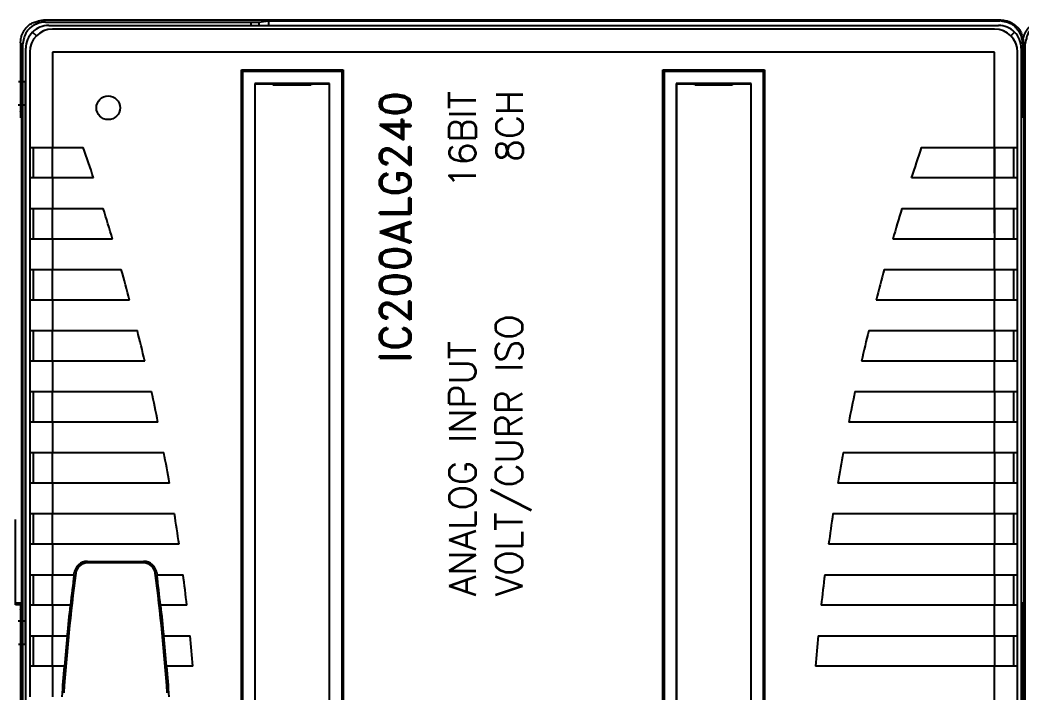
# Model space of a CAD drawing. Header units: inches. Extents: x -4 to 280, y -9 to 35.
# Drawn here: x 39.93 to 42.557, y 15.421 to 17.185 of the extents above; entities that cross this region are included whole.
import ezdxf
from ezdxf.enums import TextEntityAlignment as Align

# ---------------------------------------------------------------- set-up
doc = ezdxf.new("R2010")
doc.units = ezdxf.units.IN
doc.header["$LTSCALE"] = 0.5
doc.header["$MEASUREMENT"] = 0
doc.set_wipeout_variables(frame=1)
for name, color, linetype in [('1', 7, 'Continuous'), ('204', 7, 'Continuous'), ('214', 7, 'Continuous'), ('cpue05', 7, 'Continuous'), ('DATABOLD', 1, 'Continuous'), ('DATAINFO', 32, 'Continuous'), ('IOBASE', 177, 'Continuous')]:
    doc.layers.add(name, color=color, linetype=linetype)
doc.styles.add('ROMAND', font='romand')
doc.styles.add('RomanS', font='romans.shx', dxfattribs={"width": 0.85})
doc.styles.get("Standard").update_dxf_attribs({"font": 'romans.shx', "width": 0.85})

# ---------------------------------------------------------------- blocks, each defined once
blk = doc.blocks.new('IC200CHS022')
at = {"layer": '204', "color": 150, "linetype": 'Continuous'}
for p, q in [((6.9359, 7.4221), (4.4259, 7.4221)), ((4.4313, 7.4167), (4.9704, 7.4167)), ((4.9904, 7.4169), (5.0159, 7.4196)), ((5.0159, 7.4196), (6.9335, 7.4196)), ((5.0159, 7.4196), (5.0159, 7.1448)), ((4.3659, 7.3621), (4.3659, 7.1826)), ((4.3713, 7.3567), (4.3713, 3.9934)), ((4.3659, 7.1826), (4.3684, 7.1776)), ((4.3666, 7.1813), (4.3659, 7.1813)), ((4.3684, 7.1776), (4.3684, 5.8816)), ((5.7338, 7.1831), (6.0641, 7.1831)), ((5.0159, 6.862), (5.0159, 7.1448)), ((5.0173, 6.8634), (5.0173, 7.1237)), ((5.0173, 7.1237), (5.5015, 7.1237)), ((5.5015, 7.1237), (5.5015, 4.6161)), ((5.6939, 7.1028), (5.6939, 7.1433)), ((6.1039, 7.1433), (6.1039, 7.1028)), ((6.1173, 7.1098), (6.1173, 7.1237)), ((6.1173, 7.1237), (6.5985, 7.1237)), ((6.5985, 7.1237), (6.5985, 3.3455)), ((5.6809, 5.1404), (5.6809, 7.1028)), ((5.6809, 7.1028), (5.6939, 7.1028)), ((5.6939, 7.1028), (5.7158, 7.0809)), ((6.0821, 7.0809), (6.1039, 7.1028)), ((6.1039, 7.1028), (6.1159, 7.1028)), ((5.7158, 7.0809), (5.7158, 5.1623)), ((6.0821, 5.1623), (6.0821, 7.0809)), ((5.1386, 6.9774), (5.1386, 7.0024)), ((5.1386, 7.0024), (5.1636, 7.0024)), ((5.1636, 7.0024), (5.1636, 6.9774)), ((5.2386, 6.9774), (5.2386, 7.0024)), ((5.2386, 7.0024), (5.2636, 7.0024)), ((5.2636, 7.0024), (5.2636, 6.9774)), ((5.3386, 6.9774), (5.3386, 7.0024)), ((5.3386, 7.0024), (5.3636, 7.0024)), ((5.3636, 7.0024), (5.3636, 6.9774)), ((6.2346, 6.9774), (6.2346, 7.0024)), ((6.2346, 7.0024), (6.2596, 7.0024)), ((6.2596, 7.0024), (6.2596, 6.9774)), ((6.3346, 6.9774), (6.3346, 7.0024)), ((6.3346, 7.0024), (6.3596, 7.0024)), ((6.3596, 7.0024), (6.3596, 6.9774)), ((6.4346, 6.9774), (6.4346, 7.0024)), ((6.4346, 7.0024), (6.4596, 7.0024)), ((6.4596, 7.0024), (6.4596, 6.9774)), ((5.1636, 6.9774), (5.1386, 6.9774)), ((5.2636, 6.9774), (5.2386, 6.9774)), ((5.3636, 6.9774), (5.3386, 6.9774)), ((6.2596, 6.9774), (6.2346, 6.9774)), ((6.3596, 6.9774), (6.3346, 6.9774)), ((6.4596, 6.9774), (6.4346, 6.9774)), ((5.1386, 6.8774), (5.1386, 6.9024)), ((5.1386, 6.9024), (5.1636, 6.9024)), ((5.1636, 6.9024), (5.1636, 6.8774)), ((5.2386, 6.8774), (5.2386, 6.9024)), ((5.2386, 6.9024), (5.2636, 6.9024)), ((5.2636, 6.9024), (5.2636, 6.8774)), ((5.3386, 6.8774), (5.3386, 6.9024)), ((5.3386, 6.9024), (5.3636, 6.9024)), ((5.3636, 6.9024), (5.3636, 6.8774)), ((6.2346, 6.8774), (6.2346, 6.9024)), ((6.2346, 6.9024), (6.2596, 6.9024)), ((6.2596, 6.9024), (6.2596, 6.8774)), ((6.3346, 6.8774), (6.3346, 6.9024)), ((6.3346, 6.9024), (6.3596, 6.9024)), ((6.3596, 6.9024), (6.3596, 6.8774)), ((6.4346, 6.8774), (6.4346, 6.9024)), ((6.4346, 6.9024), (6.4596, 6.9024)), ((6.4596, 6.9024), (6.4596, 6.8774)), ((4.9904, 6.8565), (5.0159, 6.862)), ((5.1636, 6.8774), (5.1386, 6.8774)), ((5.2636, 6.8774), (5.2386, 6.8774)), ((5.3636, 6.8774), (5.3386, 6.8774)), ((6.2596, 6.8774), (6.2346, 6.8774)), ((6.3596, 6.8774), (6.3346, 6.8774)), ((6.4596, 6.8774), (6.4346, 6.8774)), ((5.0159, 6.7772), (4.9904, 6.7827)), ((5.1386, 6.7774), (5.1386, 6.8024)), ((5.1386, 6.8024), (5.1636, 6.8024)), ((5.1636, 6.8024), (5.1636, 6.7774)), ((5.2386, 6.7774), (5.2386, 6.8024)), ((5.2386, 6.8024), (5.2636, 6.8024)), ((5.2636, 6.8024), (5.2636, 6.7774)), ((5.3386, 6.7774), (5.3386, 6.8024)), ((5.3386, 6.8024), (5.3636, 6.8024)), ((5.3636, 6.8024), (5.3636, 6.7774)), ((6.2346, 6.7774), (6.2346, 6.8024)), ((6.2346, 6.8024), (6.2596, 6.8024)), ((6.2596, 6.8024), (6.2596, 6.7774)), ((6.3346, 6.7774), (6.3346, 6.8024)), ((6.3346, 6.8024), (6.3596, 6.8024)), ((6.3596, 6.8024), (6.3596, 6.7774)), ((6.4346, 6.7774), (6.4346, 6.8024)), ((6.4346, 6.8024), (6.4596, 6.8024)), ((6.4596, 6.8024), (6.4596, 6.7774)), ((5.0159, 5.287), (5.0159, 6.7772)), ((5.0173, 5.2884), (5.0173, 6.7758)), ((5.1636, 6.7774), (5.1386, 6.7774)), ((5.2636, 6.7774), (5.2386, 6.7774)), ((5.3636, 6.7774), (5.3386, 6.7774)), ((6.2596, 6.7774), (6.2346, 6.7774)), ((6.3596, 6.7774), (6.3346, 6.7774)), ((6.4596, 6.7774), (6.4346, 6.7774)), ((5.1386, 6.6774), (5.1386, 6.7024)), ((5.1386, 6.7024), (5.1636, 6.7024)), ((5.1636, 6.7024), (5.1636, 6.6774)), ((5.2386, 6.6774), (5.2386, 6.7024)), ((5.2386, 6.7024), (5.2636, 6.7024)), ((5.2636, 6.7024), (5.2636, 6.6774)), ((5.3386, 6.6774), (5.3386, 6.7024)), ((5.3386, 6.7024), (5.3636, 6.7024)), ((5.3636, 6.7024), (5.3636, 6.6774)), ((6.2346, 6.6774), (6.2346, 6.7024)), ((6.2346, 6.7024), (6.2596, 6.7024)), ((6.2596, 6.7024), (6.2596, 6.6774)), ((6.3346, 6.6774), (6.3346, 6.7024)), ((6.3346, 6.7024), (6.3596, 6.7024)), ((6.3596, 6.7024), (6.3596, 6.6774)), ((6.4346, 6.6774), (6.4346, 6.7024)), ((6.4346, 6.7024), (6.4596, 6.7024)), ((6.4596, 6.7024), (6.4596, 6.6774)), ((5.1636, 6.6774), (5.1386, 6.6774)), ((5.2636, 6.6774), (5.2386, 6.6774)), ((5.3636, 6.6774), (5.3386, 6.6774)), ((6.2596, 6.6774), (6.2346, 6.6774)), ((6.3596, 6.6774), (6.3346, 6.6774)), ((6.4596, 6.6774), (6.4346, 6.6774)), ((5.1386, 6.5774), (5.1386, 6.6024)), ((5.1386, 6.6024), (5.1636, 6.6024)), ((5.1636, 6.6024), (5.1636, 6.5774)), ((5.2386, 6.5774), (5.2386, 6.6024)), ((5.2386, 6.6024), (5.2636, 6.6024)), ((5.2636, 6.6024), (5.2636, 6.5774)), ((5.3386, 6.5774), (5.3386, 6.6024)), ((5.3386, 6.6024), (5.3636, 6.6024)), ((5.3636, 6.6024), (5.3636, 6.5774)), ((6.2346, 6.5774), (6.2346, 6.6024)), ((6.2346, 6.6024), (6.2596, 6.6024)), ((6.2596, 6.6024), (6.2596, 6.5774)), ((6.3346, 6.5774), (6.3346, 6.6024)), ((6.3346, 6.6024), (6.3596, 6.6024)), ((6.3596, 6.6024), (6.3596, 6.5774)), ((6.4346, 6.5774), (6.4346, 6.6024)), ((6.4346, 6.6024), (6.4596, 6.6024)), ((6.4596, 6.6024), (6.4596, 6.5774)), ((5.1636, 6.5774), (5.1386, 6.5774)), ((5.2636, 6.5774), (5.2386, 6.5774)), ((5.3636, 6.5774), (5.3386, 6.5774)), ((6.2596, 6.5774), (6.2346, 6.5774)), ((6.3596, 6.5774), (6.3346, 6.5774)), ((6.4596, 6.5774), (6.4346, 6.5774)), ((5.1386, 6.4774), (5.1386, 6.5024)), ((5.1386, 6.5024), (5.1636, 6.5024)), ((5.1636, 6.5024), (5.1636, 6.4774)), ((5.2386, 6.4774), (5.2386, 6.5024)), ((5.2386, 6.5024), (5.2636, 6.5024)), ((5.2636, 6.5024), (5.2636, 6.4774)), ((5.3386, 6.4774), (5.3386, 6.5024)), ((5.3386, 6.5024), (5.3636, 6.5024)), ((5.3636, 6.5024), (5.3636, 6.4774)), ((6.2346, 6.4774), (6.2346, 6.5024)), ((6.2346, 6.5024), (6.2596, 6.5024)), ((6.2596, 6.5024), (6.2596, 6.4774)), ((6.3346, 6.4774), (6.3346, 6.5024)), ((6.3346, 6.5024), (6.3596, 6.5024)), ((6.3596, 6.5024), (6.3596, 6.4774)), ((6.4346, 6.4774), (6.4346, 6.5024)), ((6.4346, 6.5024), (6.4596, 6.5024)), ((6.4596, 6.5024), (6.4596, 6.4774)), ((5.1636, 6.4774), (5.1386, 6.4774)), ((5.2636, 6.4774), (5.2386, 6.4774)), ((5.3636, 6.4774), (5.3386, 6.4774)), ((6.2596, 6.4774), (6.2346, 6.4774)), ((6.3596, 6.4774), (6.3346, 6.4774)), ((6.4596, 6.4774), (6.4346, 6.4774)), ((5.1386, 6.3774), (5.1386, 6.4024)), ((5.1386, 6.4024), (5.1636, 6.4024)), ((5.1636, 6.4024), (5.1636, 6.3774)), ((5.2386, 6.3774), (5.2386, 6.4024)), ((5.2386, 6.4024), (5.2636, 6.4024)), ((5.2636, 6.4024), (5.2636, 6.3774)), ((5.3386, 6.3774), (5.3386, 6.4024)), ((5.3386, 6.4024), (5.3636, 6.4024)), ((5.3636, 6.4024), (5.3636, 6.3774)), ((6.2346, 6.3774), (6.2346, 6.4024)), ((6.2346, 6.4024), (6.2596, 6.4024)), ((6.2596, 6.4024), (6.2596, 6.3774)), ((6.3346, 6.3774), (6.3346, 6.4024)), ((6.3346, 6.4024), (6.3596, 6.4024)), ((6.3596, 6.4024), (6.3596, 6.3774)), ((6.4346, 6.3774), (6.4346, 6.4024)), ((6.4346, 6.4024), (6.4596, 6.4024)), ((6.4596, 6.4024), (6.4596, 6.3774)), ((5.1636, 6.3774), (5.1386, 6.3774)), ((5.2636, 6.3774), (5.2386, 6.3774)), ((5.3636, 6.3774), (5.3386, 6.3774)), ((6.2596, 6.3774), (6.2346, 6.3774)), ((6.3596, 6.3774), (6.3346, 6.3774)), ((6.4596, 6.3774), (6.4346, 6.3774)), ((5.1386, 6.2774), (5.1386, 6.3024)), ((5.1386, 6.3024), (5.1636, 6.3024)), ((5.1636, 6.3024), (5.1636, 6.2774)), ((5.2386, 6.2774), (5.2386, 6.3024)), ((5.2386, 6.3024), (5.2636, 6.3024)), ((5.2636, 6.3024), (5.2636, 6.2774)), ((5.3386, 6.2774), (5.3386, 6.3024)), ((5.3386, 6.3024), (5.3636, 6.3024)), ((5.3636, 6.3024), (5.3636, 6.2774)), ((6.2346, 6.2774), (6.2346, 6.3024)), ((6.2346, 6.3024), (6.2596, 6.3024)), ((6.2596, 6.3024), (6.2596, 6.2774)), ((6.3346, 6.2774), (6.3346, 6.3024)), ((6.3346, 6.3024), (6.3596, 6.3024)), ((6.3596, 6.3024), (6.3596, 6.2774)), ((6.4346, 6.2774), (6.4346, 6.3024)), ((6.4346, 6.3024), (6.4596, 6.3024)), ((6.4596, 6.3024), (6.4596, 6.2774)), ((5.1636, 6.2774), (5.1386, 6.2774)), ((5.2636, 6.2774), (5.2386, 6.2774)), ((5.3636, 6.2774), (5.3386, 6.2774)), ((6.2596, 6.2774), (6.2346, 6.2774)), ((6.3596, 6.2774), (6.3346, 6.2774)), ((6.4596, 6.2774), (6.4346, 6.2774)), ((5.1386, 6.1774), (5.1386, 6.2024)), ((5.1386, 6.2024), (5.1636, 6.2024)), ((5.1636, 6.2024), (5.1636, 6.1774)), ((5.2386, 6.1774), (5.2386, 6.2024)), ((5.2386, 6.2024), (5.2636, 6.2024)), ((5.2636, 6.2024), (5.2636, 6.1774)), ((5.3386, 6.1774), (5.3386, 6.2024)), ((5.3386, 6.2024), (5.3636, 6.2024)), ((5.3636, 6.2024), (5.3636, 6.1774)), ((6.2346, 6.1774), (6.2346, 6.2024)), ((6.2346, 6.2024), (6.2596, 6.2024)), ((6.2596, 6.2024), (6.2596, 6.1774)), ((6.3346, 6.1774), (6.3346, 6.2024)), ((6.3346, 6.2024), (6.3596, 6.2024)), ((6.3596, 6.2024), (6.3596, 6.1774)), ((6.4346, 6.1774), (6.4346, 6.2024)), ((6.4346, 6.2024), (6.4596, 6.2024)), ((6.4596, 6.2024), (6.4596, 6.1774)), ((5.1636, 6.1774), (5.1386, 6.1774)), ((5.2636, 6.1774), (5.2386, 6.1774)), ((5.3636, 6.1774), (5.3386, 6.1774)), ((6.2596, 6.1774), (6.2346, 6.1774)), ((6.3596, 6.1774), (6.3346, 6.1774)), ((6.4596, 6.1774), (6.4346, 6.1774)), ((4.3524, 5.8894), (4.3524, 6.1124)), ((5.1386, 6.0774), (5.1386, 6.1024)), ((5.1386, 6.1024), (5.1636, 6.1024)), ((5.1636, 6.1024), (5.1636, 6.0774)), ((5.2386, 6.0774), (5.2386, 6.1024)), ((5.2386, 6.1024), (5.2636, 6.1024)), ((5.2636, 6.1024), (5.2636, 6.0774)), ((5.3386, 6.0774), (5.3386, 6.1024)), ((5.3386, 6.1024), (5.3636, 6.1024)), ((5.3636, 6.1024), (5.3636, 6.0774)), ((6.2346, 6.0774), (6.2346, 6.1024)), ((6.2346, 6.1024), (6.2596, 6.1024)), ((6.2596, 6.1024), (6.2596, 6.0774)), ((6.3346, 6.0774), (6.3346, 6.1024)), ((6.3346, 6.1024), (6.3596, 6.1024)), ((6.3596, 6.1024), (6.3596, 6.0774)), ((6.4346, 6.0774), (6.4346, 6.1024)), ((6.4346, 6.1024), (6.4596, 6.1024)), ((6.4596, 6.1024), (6.4596, 6.0774)), ((5.1636, 6.0774), (5.1386, 6.0774)), ((5.2636, 6.0774), (5.2386, 6.0774)), ((5.3636, 6.0774), (5.3386, 6.0774)), ((6.2596, 6.0774), (6.2346, 6.0774)), ((6.3596, 6.0774), (6.3346, 6.0774)), ((6.4596, 6.0774), (6.4346, 6.0774)), ((5.1386, 5.9774), (5.1386, 6.0024)), ((5.1386, 6.0024), (5.1636, 6.0024)), ((5.1636, 6.0024), (5.1636, 5.9774)), ((5.2386, 5.9774), (5.2386, 6.0024)), ((5.2386, 6.0024), (5.2636, 6.0024)), ((5.2636, 6.0024), (5.2636, 5.9774)), ((5.3386, 5.9774), (5.3386, 6.0024)), ((5.3386, 6.0024), (5.3636, 6.0024)), ((5.3636, 6.0024), (5.3636, 5.9774)), ((6.2346, 5.9774), (6.2346, 6.0024)), ((6.2346, 6.0024), (6.2596, 6.0024)), ((6.2596, 6.0024), (6.2596, 5.9774)), ((6.3346, 5.9774), (6.3346, 6.0024)), ((6.3346, 6.0024), (6.3596, 6.0024)), ((6.3596, 6.0024), (6.3596, 5.9774)), ((6.4346, 5.9774), (6.4346, 6.0024)), ((6.4346, 6.0024), (6.4596, 6.0024)), ((6.4596, 6.0024), (6.4596, 5.9774)), ((5.1636, 5.9774), (5.1386, 5.9774)), ((5.2636, 5.9774), (5.2386, 5.9774)), ((5.3636, 5.9774), (5.3386, 5.9774)), ((6.2596, 5.9774), (6.2346, 5.9774)), ((6.3596, 5.9774), (6.3346, 5.9774)), ((6.4596, 5.9774), (6.4346, 5.9774)), ((5.1386, 5.8774), (5.1386, 5.9024)), ((5.1386, 5.9024), (5.1636, 5.9024)), ((5.1636, 5.9024), (5.1636, 5.8774)), ((5.2386, 5.8774), (5.2386, 5.9024)), ((5.2386, 5.9024), (5.2636, 5.9024)), ((5.2636, 5.9024), (5.2636, 5.8774)), ((5.3386, 5.8774), (5.3386, 5.9024)), ((5.3386, 5.9024), (5.3636, 5.9024)), ((5.3636, 5.9024), (5.3636, 5.8774)), ((6.2346, 5.8774), (6.2346, 5.9024)), ((6.2346, 5.9024), (6.2596, 5.9024)), ((6.2596, 5.9024), (6.2596, 5.8774)), ((6.3346, 5.8774), (6.3346, 5.9024)), ((6.3346, 5.9024), (6.3596, 5.9024)), ((6.3596, 5.9024), (6.3596, 5.8774)), ((6.4346, 5.8774), (6.4346, 5.9024)), ((6.4346, 5.9024), (6.4596, 5.9024)), ((6.4596, 5.9024), (6.4596, 5.8774)), ((4.3684, 5.8816), (4.3659, 5.8766)), ((4.3659, 5.8779), (4.3666, 5.8779)), ((4.3659, 5.8766), (4.3659, 3.0802)), ((5.1636, 5.8774), (5.1386, 5.8774)), ((5.2636, 5.8774), (5.2386, 5.8774)), ((5.3636, 5.8774), (5.3386, 5.8774)), ((6.2596, 5.8774), (6.2346, 5.8774)), ((6.3596, 5.8774), (6.3346, 5.8774)), ((6.4596, 5.8774), (6.4346, 5.8774)), ((5.1386, 5.7774), (5.1386, 5.8024)), ((5.1386, 5.8024), (5.1636, 5.8024)), ((5.1636, 5.8024), (5.1636, 5.7774)), ((5.2386, 5.7774), (5.2386, 5.8024)), ((5.2386, 5.8024), (5.2636, 5.8024)), ((5.2636, 5.8024), (5.2636, 5.7774)), ((5.3386, 5.7774), (5.3386, 5.8024)), ((5.3386, 5.8024), (5.3636, 5.8024)), ((5.3636, 5.8024), (5.3636, 5.7774)), ((6.2346, 5.7774), (6.2346, 5.8024)), ((6.2346, 5.8024), (6.2596, 5.8024)), ((6.2596, 5.8024), (6.2596, 5.7774)), ((6.3346, 5.7774), (6.3346, 5.8024)), ((6.3346, 5.8024), (6.3596, 5.8024)), ((6.3596, 5.8024), (6.3596, 5.7774)), ((6.4346, 5.7774), (6.4346, 5.8024)), ((6.4346, 5.8024), (6.4596, 5.8024)), ((6.4596, 5.8024), (6.4596, 5.7774)), ((5.1636, 5.7774), (5.1386, 5.7774)), ((5.2636, 5.7774), (5.2386, 5.7774)), ((5.3636, 5.7774), (5.3386, 5.7774)), ((6.2596, 5.7774), (6.2346, 5.7774)), ((6.3596, 5.7774), (6.3346, 5.7774)), ((6.4596, 5.7774), (6.4346, 5.7774)), ((5.1386, 5.6774), (5.1386, 5.7024)), ((5.1386, 5.7024), (5.1636, 5.7024)), ((5.1636, 5.7024), (5.1636, 5.6774)), ((5.2386, 5.6774), (5.2386, 5.7024)), ((5.2386, 5.7024), (5.2636, 5.7024)), ((5.2636, 5.7024), (5.2636, 5.6774)), ((5.3386, 5.6774), (5.3386, 5.7024)), ((5.3386, 5.7024), (5.3636, 5.7024)), ((5.3636, 5.7024), (5.3636, 5.6774)), ((6.2346, 5.6774), (6.2346, 5.7024)), ((6.2346, 5.7024), (6.2596, 5.7024)), ((6.2596, 5.7024), (6.2596, 5.6774)), ((6.3346, 5.6774), (6.3346, 5.7024)), ((6.3346, 5.7024), (6.3596, 5.7024)), ((6.3596, 5.7024), (6.3596, 5.6774)), ((6.4346, 5.6774), (6.4346, 5.7024)), ((6.4346, 5.7024), (6.4596, 5.7024)), ((6.4596, 5.7024), (6.4596, 5.6774)), ((5.1636, 5.6774), (5.1386, 5.6774)), ((5.2636, 5.6774), (5.2386, 5.6774)), ((5.3636, 5.6774), (5.3386, 5.6774)), ((6.2596, 5.6774), (6.2346, 5.6774)), ((6.3596, 5.6774), (6.3346, 5.6774)), ((6.4596, 5.6774), (6.4346, 5.6774))]:
    blk.add_line(p, q, dxfattribs=at)
at = {"layer": '204', "color": 40, "linetype": 'Continuous'}
for p, q in [((4.9704, 6.9145), (4.9704, 7.4167)), ((4.9904, 7.4169), (4.9904, 6.8565)), ((4.3659, 7.1813), (4.3659, 7.1826)), ((4.3666, 7.1806), (4.3659, 7.1813)), ((4.3666, 7.1654), (4.3666, 7.1806)), ((5.7338, 7.1831), (5.7595, 7.1574)), ((6.0384, 7.1574), (6.0641, 7.1831)), ((5.7595, 7.1574), (5.7595, 7.1176)), ((5.7595, 7.1574), (6.0384, 7.1574)), ((6.0384, 7.1176), (6.0384, 7.1574)), ((5.0159, 7.1448), (5.5226, 7.1448)), ((5.0163, 7.1248), (5.5026, 7.1248)), ((5.5026, 7.1248), (5.5026, 3.3444)), ((5.5226, 7.1448), (5.5226, 3.3244)), ((5.7196, 7.1176), (5.6939, 7.1433)), ((6.1039, 7.1433), (6.0783, 7.1176)), ((6.1159, 7.1448), (6.6196, 7.1448)), ((6.1163, 7.1248), (6.5996, 7.1248)), ((6.5996, 7.1248), (6.5996, 3.3444)), ((6.6196, 7.1448), (6.6196, 3.3244)), ((5.7595, 7.1176), (5.7196, 7.1176)), ((5.7196, 5.1256), (5.7196, 7.1176)), ((6.0384, 7.1176), (5.7595, 7.1176)), ((5.7595, 7.1176), (5.7595, 5.1256)), ((6.0783, 7.1176), (6.0384, 7.1176)), ((6.0384, 5.1256), (6.0384, 7.1176)), ((6.0783, 7.1176), (6.0783, 5.1256)), ((5.4011, 7.0374), (5.1011, 7.0374)), ((5.1011, 7.0374), (5.1011, 3.5024)), ((5.4011, 3.4424), (5.4011, 7.0374)), ((6.4971, 7.0374), (6.1971, 7.0374)), ((6.1971, 7.0374), (6.1971, 3.5024)), ((6.4971, 3.4424), (6.4971, 7.0374)), ((4.8813, 6.7248), (4.8813, 6.9145)), ((4.8813, 6.9145), (4.9704, 6.9145)), ((4.9736, 6.9113), (4.9736, 6.8733)), ((4.9013, 6.7448), (4.9013, 6.8945)), ((4.9013, 6.8945), (4.9736, 6.8945)), ((4.974, 6.8565), (4.9904, 6.8565)), ((4.9904, 6.7827), (4.974, 6.7828)), ((4.9904, 6.7827), (4.9904, 5.2815)), ((4.9736, 6.7659), (4.9736, 6.7279)), ((4.9736, 6.7448), (4.9013, 6.7448)), ((4.9704, 6.7248), (4.8813, 6.7248)), ((4.9704, 5.3395), (4.9704, 6.7248)), ((4.3666, 5.8786), (4.3666, 5.8894)), ((4.3659, 5.8779), (4.3666, 5.8786)), ((4.3659, 5.8766), (4.3659, 5.8779))]:
    blk.add_line(p, q, dxfattribs=at)
at = {"layer": '204', "color": 30, "linetype": 'Continuous'}
for p, q in [((5.0163, 7.1248), (5.0173, 7.1237)), ((5.5026, 7.1248), (5.5015, 7.1237)), ((6.1159, 7.1028), (6.1159, 7.1448)), ((6.1163, 7.1248), (6.1173, 7.1237)), ((6.5996, 7.1248), (6.5985, 7.1237)), ((6.1159, 7.1028), (6.1173, 7.1098)), ((5.0173, 6.8634), (5.0159, 6.862)), ((5.0159, 6.7772), (5.0173, 6.7758)), ((4.3684, 5.8939), (4.3526, 5.8939))]:
    blk.add_line(p, q, dxfattribs=at)
at = {"layer": '204', "color": 1, "linetype": 'Continuous'}
blk.add_line((4.3684, 5.8894), (4.3524, 5.8894), dxfattribs=at)
at = {"layer": '204', "color": 40, "linetype": 'Continuous'}
for points in [[(4.3659, 7.3621), (4.3664, 7.3694, -0.03469), (4.3677, 7.3767, -0.03034), (4.3701, 7.3842, -0.031028), (4.3736, 7.3914, -0.038882), (4.3783, 7.3983, -0.032513), (4.3835, 7.4045, -0.016697), (4.3889, 7.4098, -0.041336), (4.3966, 7.4144, -0.069733), (4.4091, 7.4185, -0.037471), (4.4259, 7.4221, -0.019947)], [(4.4313, 7.4167), (4.424, 7.4163, 0.034691), (4.4167, 7.4149, 0.030341), (4.4093, 7.4125, 0.031029), (4.402, 7.409, 0.038882), (4.3951, 7.4043, 0.032513), (4.3889, 7.3991, 0.016697), (4.3836, 7.3938, 0.041336), (4.379, 7.386, 0.069732), (4.3749, 7.3735, 0.03747), (4.3713, 7.3567, 0.019946)], [(4.9704, 7.4167), (4.9724, 7.4167, 0.000198), (4.9742, 7.4167, 0.000212), (4.976, 7.4167, 0.000222), (4.9778, 7.4167, 0.000231), (4.9795, 7.4167, 0.00024), (4.9811, 7.4167, 0.000243), (4.9826, 7.4167, 0.000294), (4.984, 7.4167, 0.000406), (4.9853, 7.4168, 0.000377), (4.9864, 7.4168, 0.000137), (4.9874, 7.4168, 0.000678), (4.9884, 7.4168, 0.0022), (4.9894, 7.4168, 0.00233), (4.9904, 7.4169, 0.001963)], [(6.9935, 7.3596), (6.993, 7.3669, 0.034691), (6.9916, 7.3743, 0.030341), (6.9893, 7.3817, 0.031029), (6.9858, 7.389, 0.038883), (6.9811, 7.3959, 0.032514), (6.9759, 7.4021, 0.016697), (6.9705, 7.4074, 0.041337), (6.9628, 7.412, 0.069733), (6.9503, 7.4161, 0.037471), (6.9335, 7.4196, 0.019947)], [(6.9359, 7.4221), (6.9432, 7.4217, -0.034691), (6.9506, 7.4203, -0.030341), (6.958, 7.4179, -0.031029), (6.9653, 7.4144, -0.038883), (6.9721, 7.4097, -0.032514), (6.9784, 7.4045, -0.016697), (6.9837, 7.3992, -0.041337), (6.9883, 7.3914, -0.069733), (6.9924, 7.3789, -0.03747), (6.9959, 7.3621, -0.019947)], [(5.6939, 7.1433), (5.694, 7.1459, -0.015687), (5.6943, 7.1486, -0.016259), (5.6947, 7.1512, -0.016546), (5.6953, 7.1537, -0.016585), (5.696, 7.1562, -0.016642), (5.697, 7.1586, -0.016635), (5.698, 7.1609, -0.016622), (5.6993, 7.1632, -0.016578), (5.7006, 7.1654, -0.016298), (5.7022, 7.1675, -0.015884), (5.7038, 7.1695, -0.015729), (5.7056, 7.1714, -0.015852), (5.7075, 7.1732, -0.015418), (5.7095, 7.1749, -0.014557), (5.7116, 7.1764, -0.016335), (5.7138, 7.1778, -0.019928), (5.7162, 7.179, -0.015361), (5.7184, 7.1801, -0.005162), (5.7205, 7.181, -0.021736), (5.7233, 7.1817, -0.037714), (5.7278, 7.1825, -0.018004), (5.7338, 7.1831, -0.009298)], [(6.0641, 7.1831), (6.0668, 7.183, -0.015687), (6.0694, 7.1828, -0.01626), (6.072, 7.1823, -0.016547), (6.0745, 7.1817, -0.016586), (6.077, 7.181, -0.016643), (6.0794, 7.1801, -0.016636), (6.0817, 7.179, -0.016623), (6.084, 7.1778, -0.016578), (6.0862, 7.1764, -0.016298), (6.0883, 7.1749, -0.015884), (6.0903, 7.1732, -0.015729), (6.0922, 7.1714, -0.015852), (6.094, 7.1695, -0.015418), (6.0957, 7.1675, -0.014557), (6.0972, 7.1654, -0.016335), (6.0986, 7.1632, -0.019928), (6.0998, 7.1608, -0.015361), (6.1009, 7.1586, -0.005162), (6.1018, 7.1565, -0.021737), (6.1026, 7.1537, -0.037721), (6.1033, 7.1492, -0.018009), (6.1039, 7.1433, -0.009301)], [(5.7196, 7.1176), (5.7199, 7.1224, -0.034475), (5.7209, 7.1273, -0.030112), (5.7225, 7.1322, -0.030765), (5.7248, 7.137, -0.038476), (5.7279, 7.1415, -0.032111), (5.7314, 7.1456, -0.016437), (5.7349, 7.1492, -0.040836), (5.74, 7.1522, -0.06897), (5.7483, 7.155, -0.037105), (5.7595, 7.1574, -0.019779)], [(6.0384, 7.1574), (6.0432, 7.1571, -0.034473), (6.0481, 7.1562, -0.03011), (6.053, 7.1546, -0.030764), (6.0578, 7.1522, -0.038474), (6.0624, 7.1491, -0.03211), (6.0665, 7.1456, -0.016436), (6.07, 7.1421, -0.040836), (6.0731, 7.137, -0.068971), (6.0758, 7.1287, -0.037107), (6.0783, 7.1176, -0.01978)], [(5.0159, 7.1448), (5.0159, 7.1428, 0.000413), (5.0159, 7.1408, 0.000445), (5.0159, 7.1389, 0.000468), (5.016, 7.1371, 0.000488), (5.016, 7.1354, 0.00051), (5.016, 7.1338, 0.00052), (5.016, 7.1322, 0.000636), (5.016, 7.1308, 0.000893), (5.0161, 7.1295, 0.000846), (5.0161, 7.1283, 0.000309), (5.0161, 7.1273, 0.001565), (5.0161, 7.1265, 0.005567), (5.0162, 7.1256, 0.006955), (5.0163, 7.1248, 0.006797)], [(5.5026, 7.1248), (5.5027, 7.1249, 0.009219), (5.5031, 7.1252, 0.000658), (5.5035, 7.1256, 0.001218), (5.5042, 7.1262, 0.002986), (5.505, 7.1269, 0.003476), (5.5058, 7.1277, 0.003829), (5.5068, 7.1286, 0.004344), (5.5078, 7.1297, 0.005364), (5.5089, 7.1308, 0.005253), (5.5099, 7.1319, 0.004453), (5.511, 7.1332, 0.002518), (5.5121, 7.1345, -0.000992), (5.5133, 7.1358, -0.000868), (5.5145, 7.1371, 0.002461), (5.5155, 7.1383, -0.006307), (5.517, 7.1398, -0.017407), (5.5194, 7.142, -0.008739), (5.5226, 7.1448, -0.004182)], [(6.1159, 7.1448), (6.1159, 7.1428, 0.000415), (6.1159, 7.1408, 0.000447), (6.1159, 7.1389, 0.00047), (6.116, 7.1371, 0.000489), (6.116, 7.1354, 0.00051), (6.116, 7.1338, 0.00052), (6.116, 7.1322, 0.000635), (6.116, 7.1308, 0.000891), (6.1161, 7.1295, 0.000845), (6.1161, 7.1283, 0.000309), (6.1161, 7.1273, 0.00156), (6.1161, 7.1265, 0.005545), (6.1162, 7.1256, 0.006927), (6.1163, 7.1248, 0.00677)], [(6.5996, 7.1248), (6.5997, 7.1249, -0.009242), (6.6, 7.1252, -0.000665), (6.6004, 7.1257, -0.001221), (6.601, 7.1264, -0.002987), (6.6017, 7.1271, -0.003477), (6.6025, 7.128, -0.003829), (6.6035, 7.129, -0.004344), (6.6045, 7.13, -0.005364), (6.6056, 7.131, -0.005253), (6.6068, 7.1321, -0.004453), (6.608, 7.1332, -0.002518), (6.6093, 7.1343, 0.000992), (6.6106, 7.1355, 0.000868), (6.6119, 7.1367, -0.002461), (6.6131, 7.1377, 0.006306), (6.6146, 7.1392, 0.017407), (6.6168, 7.1415, 0.008739), (6.6196, 7.1448, 0.004182)], [(4.8813, 6.9145), (4.8825, 6.9129, 0.011082), (4.8837, 6.9115, 0.012313), (4.8849, 6.9101, 0.01159), (4.8863, 6.9088, 0.008675), (4.8876, 6.9075, 0.006559), (4.889, 6.9063, 0.004635), (4.8903, 6.9051, 0.002778), (4.8917, 6.9039, 0.00043), (4.893, 6.9028, -0.001711), (4.8942, 6.9017, -0.004241), (4.8954, 6.9006, -0.005229), (4.8965, 6.8995, -0.004675), (4.8975, 6.8985, -0.004117), (4.8985, 6.8976, -0.00334), (4.8993, 6.8967, -0.003493), (4.9, 6.896, -0.003741), (4.9007, 6.8952, -0.00381), (4.9013, 6.8945, -0.00452)], [(4.9704, 6.9145), (4.9706, 6.9143, -0.00005), (4.9708, 6.9141, -0.000088), (4.971, 6.9139, -0.000051), (4.9712, 6.9137, 0.00007), (4.9714, 6.9135, 0.000138), (4.9716, 6.9133, 0.000172), (4.9718, 6.9131, 0.000298), (4.972, 6.9129, 0.000518), (4.9722, 6.9127, 0.000398), (4.9724, 6.9125, 0.000008), (4.9726, 6.9123, 0.000808), (4.9728, 6.9121, 0.001716), (4.9732, 6.9117, 0.000855), (4.9736, 6.9113, 0.000435)], [(4.9736, 6.8733), (4.9751, 6.872, -0.003256), (4.9764, 6.8706, -0.003547), (4.9778, 6.8693, -0.003252), (4.9792, 6.8679, -0.002402), (4.9805, 6.8665, -0.001881), (4.9818, 6.8652, -0.001508), (4.983, 6.8639, -0.000941), (4.9842, 6.8626, 0.000094), (4.9853, 6.8615, 0.000137), (4.9863, 6.8604, -0.001108), (4.9872, 6.8595, 0.0024), (4.9881, 6.8585, 0.011623), (4.9891, 6.8576, 0.010949), (4.9904, 6.8565, 0.007743)], [(4.9736, 6.8733), (4.9737, 6.8715, 0.000391), (4.9737, 6.8699, 0.000424), (4.9737, 6.8682, 0.000455), (4.9737, 6.8667, 0.000488), (4.9737, 6.8652, 0.000521), (4.9737, 6.8638, 0.00054), (4.9737, 6.8625, 0.000676), (4.9738, 6.8613, 0.000974), (4.9738, 6.8603, 0.000937), (4.9738, 6.8593, 0.000337), (4.9738, 6.8585, 0.001779), (4.9739, 6.8578, 0.006571), (4.9739, 6.8571, 0.008716), (4.974, 6.8565, 0.009065)], [(4.9904, 6.8565), (4.9904, 6.8565, 0.009049), (4.9904, 6.8565, 0.00948), (4.9904, 6.8565, 0.010268), (4.9904, 6.8565, 0.011428), (4.9904, 6.8565, 0.012004), (4.9904, 6.8565, 0.011961), (4.9904, 6.8565, 0.014234), (4.9905, 6.8565, 0.018455), (4.9905, 6.8565, 0.014808), (4.9905, 6.8565, 0.004812), (4.9905, 6.8565, 0.022595), (4.9905, 6.8565, 0.041983), (4.9905, 6.8565, 0.020803), (4.9905, 6.8565, 0.01089)], [(4.974, 6.7828), (4.974, 6.7827, 0.15942), (4.9739, 6.7824, 0.021561), (4.9739, 6.782, 0.007702), (4.9739, 6.7814, 0.00399), (4.9738, 6.7807, 0.002372), (4.9738, 6.7799, 0.001566), (4.9738, 6.779, 0.001275), (4.9738, 6.7779, 0.001159), (4.9737, 6.7766, 0.000707), (4.9737, 6.7754, 0.000215), (4.9737, 6.7742, 0.000823), (4.9737, 6.7725, 0.001162), (4.9737, 6.7697, 0.000487), (4.9736, 6.7659, 0.000238)], [(4.9904, 6.7827), (4.99, 6.7824, 0.035607), (4.9895, 6.782, 0.019363), (4.9888, 6.7814, 0.010765), (4.9881, 6.7807, 0.005803), (4.9872, 6.7798, 0.003409), (4.9863, 6.7788, 0.002131), (4.9853, 6.7777, 0.001003), (4.9842, 6.7766, -0.000294), (4.9829, 6.7753, -0.000227), (4.9818, 6.774, 0.000905), (4.9807, 6.7729, -0.002151), (4.9792, 6.7713, -0.005874), (4.9768, 6.769, -0.002943), (4.9736, 6.7659, -0.001391)], [(4.9905, 6.7827), (4.9905, 6.7827, 0.019037), (4.9905, 6.7828, 0.019461), (4.9905, 6.7828, 0.019733), (4.9905, 6.7828, 0.019719), (4.9905, 6.7827, 0.018682), (4.9905, 6.7827, 0.016921), (4.9905, 6.7827, 0.01775), (4.9905, 6.7827, 0.019724), (4.9904, 6.7827, 0.014124), (4.9904, 6.7827, 0.005039), (4.9904, 6.7827, 0.017984), (4.9904, 6.7827, 0.026741), (4.9904, 6.7827, 0.011658), (4.9904, 6.7827, 0.005897)], [(4.9013, 6.7448), (4.9012, 6.7446, -0.032598), (4.9009, 6.7443, -0.003537), (4.9005, 6.7439, -0.002062), (4.9, 6.7433, -0.002968), (4.8993, 6.7425, -0.003166), (4.8985, 6.7416, -0.003404), (4.8975, 6.7407, -0.00361), (4.8965, 6.7397, -0.004071), (4.8954, 6.7386, -0.004592), (4.8942, 6.7375, -0.005599), (4.893, 6.7364, -0.004206), (4.8917, 6.7353, -0.000089), (4.8903, 6.7341, 0.000039), (4.889, 6.7329, -0.003641), (4.8878, 6.7319, 0.007097), (4.8863, 6.7305, 0.020884), (4.8841, 6.728, 0.010435), (4.8813, 6.7248, 0.004932)], [(4.9736, 6.7279), (4.9734, 6.7277, 0.000833), (4.9732, 6.7275, 0.000867), (4.973, 6.7273, 0.000841), (4.9728, 6.7271, 0.00074), (4.9726, 6.7269, 0.000652), (4.9724, 6.7267, 0.000568), (4.9722, 6.7265, 0.000521), (4.972, 6.7263, 0.000459), (4.9718, 6.7261, 0.000343), (4.9716, 6.7259, 0.000247), (4.9715, 6.7258, 0.000236), (4.9712, 6.7256, 0.00007), (4.9709, 6.7252, 0.000013), (4.9704, 6.7248, 0.000025)]]:
    blk.add_lwpolyline(points, format="xyb", dxfattribs=at)
at = {"layer": '204', "color": 30, "linetype": 'Continuous'}
for points in [[(4.3666, 7.1806), (4.3667, 7.1806), (4.3667, 7.1806), (4.3667, 7.1806), (4.3668, 7.1806), (4.3669, 7.1806), (4.3669, 7.1806)], [(4.3669, 5.8786), (4.3669, 5.8786), (4.3669, 5.8786), (4.3668, 5.8786), (4.3668, 5.8786), (4.3667, 5.8786), (4.3666, 5.8786)]]:
    blk.add_lwpolyline(points, dxfattribs=at)
at = {"layer": '204', "color": 150, "linetype": 'Continuous'}
for radius in [0.0312, 0.0299]:
    blk.add_circle((4.8213, 7.2667), radius, dxfattribs=at)
at = {"layer": '204', "color": 30, "linetype": 'Continuous'}
blk.add_circle((5.2209, 7.2671), 0.031, dxfattribs=at)
at = {"layer": '214', "color": 40, "linetype": 'Continuous'}
for p, q in [((4.4259, 7.4221), (4.4313, 7.4167)), ((6.9335, 7.4196), (6.9359, 7.4221)), ((4.3713, 7.3567), (4.3659, 7.3621))]:
    blk.add_line(p, q, dxfattribs=at)
at = {"layer": '1', "color": 1, "linetype": 'Continuous'}
for s, height, p in [('IC200CHS022', 0.1, (6.7635, 5.678)), ('COMPACT I/O CARRIER', 0.06, (6.8643, 5.6419)), ('BOX STYLE', 0.06, (6.9548, 5.9162))]:
    blk.add_text(s, height=height, rotation=90, dxfattribs=at).set_placement(p)
blk = doc.blocks.new('IC200CPUE05')
at = {"layer": 'cpue05', "linetype": 'Continuous'}
for p, q in [((-3.0913, 0.3335), (-3.0723, 0.3335)), ((-3.0723, 0.3335), (-3.0694, 0.3335)), ((-3.0384, 0.3025), (-3.0413, 0.3025)), ((-3.0728, 0.2715), (-3.0918, 0.2715)), ((-3.0729, -1.0805), (-3.0728, 0.2715)), ((-3.0415, 0.2715), (-3.0417, -1.0805)), ((-3.0383, -1.0805), (-3.0382, 0.2715)), ((-3.0919, -1.0805), (-3.0729, -1.0805)), ((-3.0414, -1.1115), (-3.0385, -1.1115)), ((-3.0724, -1.1425), (-3.0914, -1.1425)), ((-3.0695, -1.1425), (-3.0724, -1.1425))]:
    blk.add_line(p, q, dxfattribs=at)
for points in [[(-3.0728, 0.2715), (-3.0728, 0.279, -0.000304), (-3.0728, 0.2866, -0.000274), (-3.0728, 0.2943, -0.000298), (-3.0727, 0.3018, -0.000417), (-3.0727, 0.3089, -0.000417), (-3.0727, 0.3153, -0.000248), (-3.0726, 0.3208, -0.000729), (-3.0725, 0.3256, -0.002307), (-3.0724, 0.3298, -0.003365), (-3.0723, 0.3335, -0.00402)], [(-3.0723, 0.3335), (-3.0685, 0.3333, -0.034694), (-3.0647, 0.3325, -0.030344), (-3.0609, 0.3313, -0.031032), (-3.0571, 0.3295, -0.038887), (-3.0536, 0.3271, -0.032518), (-3.0504, 0.3244, -0.0167), (-3.0476, 0.3216, -0.041342), (-3.0452, 0.3176, -0.06974), (-3.0431, 0.3112, -0.037474), (-3.0413, 0.3025, -0.019948)], [(-3.0384, 0.3025), (-3.0387, 0.3063, 0.034691), (-3.0394, 0.31, 0.030342), (-3.0406, 0.3139, 0.031031), (-3.0424, 0.3176, 0.038886), (-3.0448, 0.3212, 0.032517), (-3.0475, 0.3244, 0.016699), (-3.0503, 0.3271, 0.041342), (-3.0543, 0.3295, 0.069742), (-3.0607, 0.3316, 0.037475), (-3.0694, 0.3335, 0.019949)], [(-3.0413, 0.3025), (-3.0413, 0.3023, 0.131652), (-3.0413, 0.3015, 0.007862), (-3.0414, 0.3003, 0.002961), (-3.0414, 0.2985, 0.001832), (-3.0414, 0.2961, 0.000887), (-3.0415, 0.2934, 0.000353), (-3.0415, 0.2906, 0.000715), (-3.0415, 0.2866, 0.000831), (-3.0415, 0.2802, 0.000362), (-3.0415, 0.2715, 0.000182)], [(-3.0382, 0.2715), (-3.0382, 0.2753, 0.000304), (-3.0382, 0.279, 0.000275), (-3.0382, 0.2829, 0.000299), (-3.0382, 0.2866, 0.000418), (-3.0382, 0.2902, 0.000418), (-3.0382, 0.2934, 0.000248), (-3.0383, 0.2961, 0.000731), (-3.0383, 0.2985, 0.002313), (-3.0384, 0.3006, 0.003373), (-3.0384, 0.3025, 0.00403)], [(-3.0728, 0.2715), (-3.069, 0.2715, 0), (-3.0652, 0.2715, 0), (-3.0614, 0.2715, 0), (-3.0576, 0.2715, 0), (-3.0541, 0.2715, 0), (-3.0508, 0.2715, 0), (-3.0481, 0.2715, -0.000001), (-3.0456, 0.2715, -0.000002), (-3.0435, 0.2715, -0.000003), (-3.0415, 0.2715, -0.000003)], [(-3.0729, -1.0805), (-3.0691, -1.0805, 0), (-3.0653, -1.0805, 0), (-3.0615, -1.0805, 0), (-3.0577, -1.0805, 0), (-3.0542, -1.0805, 0), (-3.0509, -1.0805, 0), (-3.0482, -1.0805, 0), (-3.0457, -1.0805, 0), (-3.0436, -1.0805, 0), (-3.0417, -1.0805, 0)], [(-3.0724, -1.1425), (-3.0725, -1.1421, -0.131839), (-3.0725, -1.1406, -0.007875), (-3.0726, -1.1382, -0.002966), (-3.0726, -1.1346, -0.001835), (-3.0727, -1.1297, -0.000889), (-3.0728, -1.1244, -0.000354), (-3.0728, -1.1188, -0.000716), (-3.0729, -1.1108, -0.000832), (-3.0729, -1.0979, -0.000363), (-3.0729, -1.0805, -0.000182)], [(-3.0417, -1.0805), (-3.0417, -1.0843, 0.000304), (-3.0416, -1.0881, 0.000275), (-3.0416, -1.0919, 0.000299), (-3.0416, -1.0957, 0.000417), (-3.0416, -1.0992, 0.000418), (-3.0416, -1.1024, 0.000248), (-3.0416, -1.1052, 0.00073), (-3.0415, -1.1076, 0.00231), (-3.0415, -1.1097, 0.00337), (-3.0414, -1.1115, 0.004026)], [(-3.0385, -1.1115), (-3.0385, -1.1113, 0.131759), (-3.0385, -1.1106, 0.007871), (-3.0384, -1.1094, 0.002964), (-3.0384, -1.1076, 0.001834), (-3.0384, -1.1051, 0.000888), (-3.0383, -1.1024, 0.000354), (-3.0383, -1.0997, 0.000716), (-3.0383, -1.0957, 0.000831), (-3.0383, -1.0892, 0.000363), (-3.0383, -1.0805, 0.000182)], [(-3.0724, -1.1425), (-3.0686, -1.1423, 0.034694), (-3.0648, -1.1416, 0.030343), (-3.061, -1.1404, 0.031032), (-3.0572, -1.1386, 0.038887), (-3.0537, -1.1361, 0.032518), (-3.0505, -1.1334, 0.016699), (-3.0477, -1.1307, 0.041341), (-3.0453, -1.1267, 0.069739), (-3.0432, -1.1202, 0.037473), (-3.0414, -1.1115, 0.019948)], [(-3.0695, -1.1425), (-3.0658, -1.1423, 0.034694), (-3.062, -1.1416, 0.030344), (-3.0581, -1.1404, 0.031032), (-3.0544, -1.1386, 0.038887), (-3.0508, -1.1361, 0.032518), (-3.0476, -1.1334, 0.0167), (-3.0449, -1.1307, 0.041342), (-3.0425, -1.1267, 0.069739), (-3.0404, -1.1202, 0.037473), (-3.0385, -1.1115, 0.019948)]]:
    blk.add_lwpolyline(points, format="xyb", dxfattribs=at)
blk = doc.blocks.new('IC200ALG240')
at = {"layer": 'IOBASE'}
for p, q in [((-2.105, 1.305), (2.105, 1.305)), ((0.485, 1.295), (0.405, 1.295)), ((0.565, 1.295), (0.485, 1.295)), ((0.485, 1.235), (0.485, 1.295)), ((0.645, 1.295), (0.565, 1.295)), ((0.565, 1.295), (0.565, 1.235)), ((0.645, 1.235), (0.645, 1.295)), ((0.725, 1.295), (0.645, 1.295)), ((0.805, 1.295), (0.725, 1.295)), ((0.725, 1.295), (0.725, 1.235)), ((0.885, 1.295), (0.805, 1.295)), ((0.805, 1.235), (0.805, 1.295)), ((0.965, 1.295), (0.885, 1.295)), ((0.885, 1.295), (0.885, 1.235)), ((1.045, 1.295), (0.965, 1.295)), ((0.965, 1.235), (0.965, 1.295)), ((1.045, 1.295), (1.045, 1.235)), ((1.125, 1.295), (1.045, 1.295)), ((1.205, 1.295), (1.125, 1.295)), ((1.125, 1.235), (1.125, 1.295)), ((1.285, 1.295), (1.205, 1.295)), ((1.205, 1.295), (1.205, 1.235)), ((1.365, 1.295), (1.285, 1.295)), ((1.285, 1.235), (1.285, 1.295)), ((1.445, 1.295), (1.365, 1.295)), ((1.365, 1.295), (1.365, 1.235)), ((1.525, 1.295), (1.445, 1.295)), ((1.445, 1.235), (1.445, 1.295)), ((1.605, 1.295), (1.525, 1.295)), ((1.525, 1.295), (1.525, 1.235)), ((1.685, 1.295), (1.605, 1.295)), ((1.605, 1.235), (1.605, 1.295)), ((1.765, 1.295), (1.685, 1.295)), ((1.685, 1.295), (1.685, 1.235)), ((1.845, 1.295), (1.765, 1.295)), ((1.765, 1.235), (1.765, 1.295)), ((2.095, 1.295), (1.845, 1.295)), ((1.845, 1.295), (1.845, 1.235)), ((2.1474, 1.2874), (2.1374, 1.2774)), ((0.485, 1.285), (0.565, 1.285)), ((0.645, 1.285), (0.725, 1.285)), ((0.805, 1.285), (0.885, 1.285)), ((0.965, 1.285), (1.045, 1.285)), ((1.125, 1.285), (1.205, 1.285)), ((1.285, 1.285), (1.365, 1.285)), ((1.445, 1.285), (1.525, 1.285)), ((1.605, 1.285), (1.685, 1.285)), ((1.765, 1.285), (1.845, 1.285)), ((0.485, 1.235), (0.405, 1.235)), ((0.485, 1.235), (0.565, 1.235)), ((0.485, 1.2046), (0.485, 1.235)), ((0.565, 1.235), (0.565, 1.1972)), ((0.645, 1.235), (0.565, 1.235)), ((0.645, 1.1886), (0.645, 1.235)), ((0.645, 1.235), (0.725, 1.235)), ((0.805, 1.235), (0.725, 1.235)), ((0.725, 1.235), (0.725, 1.1789)), ((0.805, 0.9034), (0.805, 1.235)), ((0.805, 1.235), (0.885, 1.235)), ((0.885, 1.235), (0.885, 0.9155)), ((0.965, 1.235), (0.885, 1.235)), ((0.965, 1.235), (1.045, 1.235)), ((0.965, 0.9287), (0.965, 1.235)), ((1.045, 1.235), (1.045, 0.943)), ((1.125, 1.235), (1.045, 1.235)), ((1.125, 0.9586), (1.125, 1.235)), ((1.125, 1.235), (1.205, 1.235)), ((1.205, 1.235), (1.205, 0.9754)), ((1.285, 1.235), (1.205, 1.235)), ((1.285, 0.9934), (1.285, 1.235)), ((1.285, 1.235), (1.365, 1.235)), ((1.365, 1.235), (1.365, 1.0126)), ((1.445, 1.235), (1.365, 1.235)), ((1.445, 1.0331), (1.445, 1.235)), ((1.445, 1.235), (1.525, 1.235)), ((1.605, 1.235), (1.525, 1.235)), ((1.525, 1.235), (1.525, 1.0548)), ((1.605, 1.0778), (1.605, 1.235)), ((1.605, 1.235), (1.685, 1.235)), ((1.685, 1.235), (1.685, 1.102)), ((1.765, 1.235), (1.685, 1.235)), ((1.765, 1.1276), (1.765, 1.235)), ((1.765, 1.235), (1.845, 1.235)), ((2.095, 1.235), (1.845, 1.235)), ((1.845, 1.235), (1.845, 1.1545)), ((2.095, -1.235), (2.095, 1.235)), ((2.155, -1.235), (2.155, 1.235)), ((2.165, 1.245), (2.165, -1.245)), ((0.485, 1.2046), (0.485, 1.204)), ((0.565, 1.1967), (0.565, 1.1972)), ((0.645, 1.1886), (0.645, 1.1881)), ((0.725, 1.1784), (0.725, 1.1789)), ((0.725, 1.1789), (0.7295, 1.1784)), ((0.7558, 0.9964), (0.7558, 1.1436)), ((0.76, 1.1436), (0.76, 0.9964)), ((0.645, 0.9519), (0.645, 0.9514)), ((0.645, 0.8829), (0.645, 0.9514)), ((0.725, 0.9611), (0.725, 0.9616)), ((0.7295, 0.9616), (0.725, 0.9611)), ((0.725, 0.9611), (0.725, 0.8926)), ((0.485, 0.936), (0.485, 0.9354)), ((0.485, 0.8669), (0.485, 0.9354)), ((0.565, 0.9428), (0.565, 0.9433)), ((0.565, 0.9428), (0.565, 0.8743)), ((-2.0531, 0.7396), (2.0481, 0.7396)), ((-2.05, 0.7365), (2.045, 0.7365)), ((2.0481, 0.7396), (2.045, 0.7365)), ((2.045, 0.7365), (2.045, 0.4765)), ((2.0481, 0.7396), (2.0481, 0.4734)), ((2.013, 0.7045), (-2.018, 0.7045)), ((0.3375, 0.7035), (2.012, 0.7035)), ((2.013, 0.7045), (2.012, 0.7035)), ((2.012, 0.7035), (2.012, 0.6565)), ((2.013, 0.5085), (2.013, 0.7045)), ((2.0087, 0.6562), (2.012, 0.6565)), ((2.0087, 0.5568), (2.0087, 0.6562)), ((2.012, 0.5565), (2.0087, 0.5568)), ((2.012, 0.5565), (2.012, 0.5095)), ((-2.018, 0.5085), (2.013, 0.5085)), ((2.012, 0.5095), (-0.2425, 0.5095)), ((2.012, 0.5095), (2.013, 0.5085)), ((2.0481, 0.4734), (-2.0531, 0.4734)), ((2.045, 0.4765), (-2.05, 0.4765)), ((2.045, 0.4765), (2.0481, 0.4734)), ((-2.0531, -0.3654), (2.0481, -0.3654)), ((2.0481, -0.3654), (2.045, -0.3685)), ((2.0481, -0.3654), (2.0481, -0.6316)), ((2.045, -0.3685), (-2.05, -0.3685)), ((2.045, -0.3685), (2.045, -0.6285)), ((2.013, -0.4005), (-2.018, -0.4005)), ((0.3375, -0.4015), (2.012, -0.4015)), ((2.013, -0.4005), (2.012, -0.4015)), ((2.012, -0.4015), (2.012, -0.4485)), ((2.013, -0.5965), (2.013, -0.4005)), ((2.0087, -0.4488), (2.012, -0.4485)), ((2.0087, -0.5482), (2.0087, -0.4488)), ((2.012, -0.5485), (2.0087, -0.5482)), ((2.012, -0.5485), (2.012, -0.5955)), ((-2.018, -0.5965), (2.013, -0.5965)), ((2.012, -0.5955), (-0.2425, -0.5955)), ((2.012, -0.5955), (2.013, -0.5965)), ((2.045, -0.6285), (-2.05, -0.6285)), ((2.0481, -0.6316), (2.045, -0.6285)), ((2.0481, -0.6316), (-2.0531, -0.6316)), ((0.485, -1.235), (0.485, -0.7657)), ((0.565, -0.7725), (0.565, -1.235)), ((0.645, -1.235), (0.645, -0.7804)), ((0.725, -0.7896), (0.725, -1.235)), ((0.805, -1.235), (0.805, -0.7998)), ((0.885, -0.8113), (0.885, -1.235)), ((0.965, -1.235), (0.965, -0.8239)), ((1.045, -0.8377), (1.045, -1.235)), ((1.125, -1.235), (1.125, -0.8527)), ((1.205, -0.8689), (1.205, -1.235)), ((1.285, -1.235), (1.285, -0.8863)), ((1.365, -0.9049), (1.365, -1.235)), ((1.445, -1.235), (1.445, -0.9247)), ((1.525, -0.9458), (1.525, -1.235)), ((1.605, -1.235), (1.605, -0.9681)), ((1.685, -0.9918), (1.685, -1.235)), ((1.765, -1.235), (1.765, -1.0167)), ((1.845, -1.0429), (1.845, -1.235)), ((1.62, -1.2344), (2.095, -1.2344)), ((0.184, -1.235), (0.485, -1.235)), ((0.565, -1.235), (0.485, -1.235)), ((0.485, -1.295), (0.485, -1.235)), ((0.565, -1.235), (0.645, -1.235)), ((0.565, -1.235), (0.565, -1.295)), ((0.725, -1.235), (0.645, -1.235)), ((0.645, -1.295), (0.645, -1.235)), ((0.725, -1.235), (0.805, -1.235)), ((0.725, -1.235), (0.725, -1.295)), ((0.885, -1.235), (0.805, -1.235)), ((0.805, -1.295), (0.805, -1.235)), ((0.885, -1.235), (0.965, -1.235)), ((0.885, -1.235), (0.885, -1.295)), ((1.045, -1.235), (0.965, -1.235)), ((0.965, -1.295), (0.965, -1.235)), ((1.045, -1.235), (1.125, -1.235)), ((1.045, -1.235), (1.045, -1.295)), ((1.205, -1.235), (1.125, -1.235)), ((1.125, -1.295), (1.125, -1.235)), ((1.205, -1.235), (1.285, -1.235)), ((1.205, -1.235), (1.205, -1.295)), ((1.365, -1.235), (1.285, -1.235)), ((1.285, -1.295), (1.285, -1.235)), ((1.365, -1.235), (1.445, -1.235)), ((1.365, -1.235), (1.365, -1.295)), ((1.525, -1.235), (1.445, -1.235)), ((1.445, -1.295), (1.445, -1.235)), ((1.525, -1.235), (1.605, -1.235)), ((1.525, -1.235), (1.525, -1.295)), ((1.685, -1.235), (1.605, -1.235)), ((1.605, -1.295), (1.605, -1.235)), ((1.685, -1.235), (1.765, -1.235)), ((1.685, -1.235), (1.685, -1.295)), ((1.845, -1.235), (1.765, -1.235)), ((1.765, -1.295), (1.765, -1.235)), ((1.845, -1.235), (2.095, -1.235)), ((1.845, -1.235), (1.845, -1.295)), ((0.565, -1.285), (0.485, -1.285)), ((0.725, -1.285), (0.645, -1.285)), ((0.885, -1.285), (0.805, -1.285)), ((1.045, -1.285), (0.965, -1.285)), ((1.205, -1.285), (1.125, -1.285)), ((1.365, -1.285), (1.285, -1.285)), ((1.525, -1.285), (1.445, -1.285)), ((1.685, -1.285), (1.605, -1.285)), ((1.845, -1.285), (1.765, -1.285)), ((2.1374, -1.2774), (2.1474, -1.2874)), ((2.105, -1.305), (-2.105, -1.305)), ((0.1809, -1.295), (0.485, -1.295)), ((0.485, -1.295), (0.565, -1.295)), ((0.565, -1.295), (0.645, -1.295)), ((0.645, -1.295), (0.725, -1.295)), ((0.725, -1.295), (0.805, -1.295)), ((0.805, -1.295), (0.885, -1.295)), ((0.885, -1.295), (0.965, -1.295)), ((0.965, -1.295), (1.045, -1.295)), ((1.045, -1.295), (1.125, -1.295)), ((1.125, -1.295), (1.205, -1.295)), ((1.205, -1.295), (1.285, -1.295)), ((1.285, -1.295), (1.365, -1.295)), ((1.365, -1.295), (1.445, -1.295)), ((1.445, -1.295), (1.525, -1.295)), ((1.525, -1.295), (1.605, -1.295)), ((1.605, -1.295), (1.685, -1.295)), ((1.685, -1.295), (1.765, -1.295)), ((1.765, -1.295), (1.845, -1.295)), ((1.845, -1.295), (2.095, -1.295))]:
    blk.add_line(p, q, dxfattribs=at)
blk.add_circle((1.949, 1.089), 0.031, dxfattribs=at)
for centre, radius, start, end in [((2.095, 1.235), 0.06, 0, 90), ((2.105, 1.245), 0.06, 45, 90), ((2.105, 1.245), 0.06, 0, 45), ((0.005, -4.425), 5.65, 85.1265, 85.9403), ((0.005, -4.425), 5.6458, 82.6328, 85.8355), ((0.005, -4.425), 5.6495, 84.3113, 85.1261), ((0.005, -4.425), 5.65, 83.4959, 84.3118), ((0.005, -4.425), 5.6495, 82.678, 83.4953), ((0.725, 1.1436), 0.0308, 0.0009, 82.6328), ((0.725, 1.1436), 0.035, 0, 82.6328), ((0.005, 6.4965), 5.65, 288.1499, 289.0058), ((0.005, 6.4965), 5.65, 286.4504, 287.2982), ((0.005, 6.4965), 5.65, 284.7657, 285.6063), ((0.005, 6.4965), 5.65, 283.0939, 283.9283), ((0.725, 0.9964), 0.0308, 277.3672, 0), ((0.725, 0.9964), 0.035, 277.3672, 0.0005), ((0.005, 6.4965), 5.65, 281.4335, 282.2624), ((0.005, 6.565), 5.6458, 274.1645, 277.3672), ((0.005, 6.565), 5.65, 275.6882, 276.5041), ((0.005, 6.565), 5.6495, 276.5047, 277.322), ((0.005, 6.565), 5.65, 274.0597, 274.8735), ((0.005, 6.565), 5.6495, 274.8739, 275.6887), ((0.005, 6.4965), 5.65, 279.7826, 280.6069), ((0.005, 6.4965), 5.65, 278.14, 278.9604), ((0.005, 6.4965), 5.65, 274.8735, 275.6882), ((0.005, 6.4965), 5.65, 276.5041, 277.3213), ((0.045, -6.3985), 5.65, 84.7193, 85.5335), ((0.045, -6.3985), 5.65, 83.0875, 83.904), ((0.045, -6.3985), 5.65, 81.45, 82.2695), ((0.045, -6.3985), 5.65, 79.8054, 80.6287), ((0.045, -6.3985), 5.65, 78.1524, 78.9801), ((0.045, -6.3985), 5.65, 76.4892, 77.3222), ((0.045, -6.3985), 5.65, 74.8144, 75.6534), ((0.045, -6.3985), 5.65, 73.1261, 73.9721), ((0.045, -6.3985), 5.65, 71.4227, 72.2764), ((2.095, -1.235), 0.06, 270, 0), ((2.105, -1.245), 0.06, 315, 0), ((2.105, -1.245), 0.06, 270, 315)]:
    blk.add_arc(centre, radius, start, end, dxfattribs=at)
at = {"layer": 'DATABOLD', "style": 'ROMAND'}
blk.add_text('IC200ALG240', height=0.08, dxfattribs=at).set_placement((1.9931, 0.2966), align=Align.RIGHT)
at = {"layer": 'DATAINFO', "style": 'RomanS'}
for s, p in [('ANALOG INPUT', (0.669, 0.1251)), ('VOLT/CURR ISO', (0.669, 0.0032))]:
    blk.add_text(s, height=0.07, dxfattribs=at).set_placement(p)
for s, p in [('16BIT', (1.9933, 0.1251)), ('8CH', (1.9959, 0.0017))]:
    blk.add_text(s, height=0.07, dxfattribs=at).set_placement(p, align=Align.RIGHT)

msp = doc.modelspace()

# ---------------------------------------------------------------- block references
for name, p in [('IC200CPUE05', (43.01706, 16.69081)), ('IC200CHS022', (35.56538, 9.76334)), ('IC200CHS022', (38.19364, 9.76334))]:
    msp.add_blockref(name, p)

# ---------------------------------------------------------------- next in the draw order: wipeouts: each hides what was drawn before it
msp.add_wipeout([(40.00531, 17.17144), (39.94531, 17.11144), (39.94531, 12.90144), (40.00531, 12.84144), (42.49531, 12.84144), (42.55531, 12.90144), (42.55531, 17.11144), (42.49531, 17.17144)])

# ---------------------------------------------------------------- next in the draw order: block references
at = {"rotation": 90}
msp.add_blockref('IC200ALG240', (41.25031, 15.00644), dxfattribs=at)

doc.saveas('drawing.dxf')
